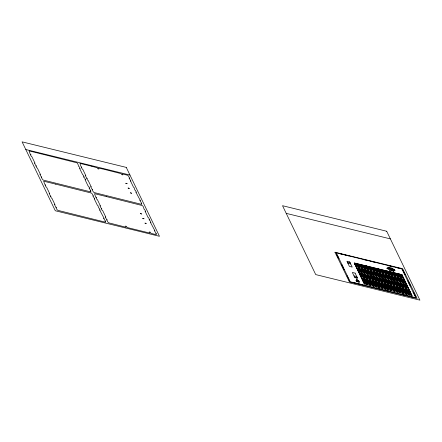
<?xml version="1.0" encoding="UTF-8"?>
<svg xmlns="http://www.w3.org/2000/svg" width="442" height="442" viewBox="0 0 442 442"><rect width="100%" height="100%" fill="white"/><g stroke="black" fill="none" stroke-linecap="round" stroke-linejoin="round"><path stroke-width="0.66" d="M386.888 268.233L388.17 267.183L392.22 268.178L394.988 270.222L393.706 271.272L389.662 270.277L386.888 268.233L394.988 270.222M389.662 270.277L392.22 268.178M25.791 149.518L129.959 175.054M286.217 213.364L390.391 238.901M336.699 253.708L336.246 253.597L337.163 255.509L337.622 255.625M402.319 269.797L402.772 269.907L403.695 271.824L403.242 271.708M338.08 256.581L337.627 256.471L338.55 258.382L339.003 258.493M403.701 272.67L404.159 272.78L405.082 274.692L404.623 274.581M384.175 270.36L386.96 271.04L387.551 272.272L384.767 271.587M396.104 273.283L398.888 273.968L399.48 275.195L396.695 274.51M363.689 266.421L360.904 265.736L360.307 264.509L363.092 265.189L373.313 286.212M375.617 269.344L372.833 268.664L372.241 267.432L375.026 268.117L385.247 289.14M354.86 264.294L402.585 275.996M364.318 267.736L361.534 267.051L360.943 265.824M376.252 270.659L373.468 269.979L372.877 268.747M385.402 272.902L388.181 273.587L387.59 272.355M397.33 275.825L400.115 276.51L399.524 275.283M355.49 265.609L403.22 277.311M356.125 266.924L403.855 278.626M356.76 268.239L404.485 279.941M365.628 270.454L362.843 269.769L363.434 270.996L366.219 271.681M377.562 273.377L374.777 272.692L375.368 273.924L378.153 274.604M386.711 275.62L389.496 276.3L390.087 277.532L387.303 276.847M398.64 278.543L401.424 279.228L402.016 280.455L399.231 279.775M342.086 264.891L341.633 264.78L342.556 266.692L343.009 266.808M407.706 280.979L408.165 281.09L409.088 283.007L408.629 282.891M357.39 269.554L405.121 281.256M366.854 272.996L364.07 272.311L363.479 271.084M378.788 275.918L376.004 275.239L375.413 274.007M387.932 278.162L390.717 278.847L390.126 277.62M399.866 281.09L402.651 281.769L402.06 280.543M358.026 270.869L405.756 282.571M343.473 267.764L343.014 267.653L343.937 269.565L344.395 269.675M409.093 283.852L409.546 283.963L410.469 285.875L410.016 285.764M358.661 272.184L406.386 283.886M359.296 273.499L407.021 285.201M368.164 275.714L365.379 275.029L365.97 276.256M380.098 278.637L377.313 277.957L377.904 279.184M389.242 280.88L392.026 281.565L392.618 282.792M401.176 283.808L403.96 284.488L404.552 285.714M359.926 274.813L407.657 286.515M368.799 277.029L366.015 276.344L366.606 277.57L369.39 278.256M380.728 279.952L377.949 279.272L378.54 280.499L381.324 281.178M389.877 282.195L392.662 282.88L393.253 284.107L390.468 283.421M401.811 285.123L404.596 285.803L405.187 287.029L402.402 286.35M360.562 276.128L408.292 287.83M361.197 277.443L408.922 289.145M361.827 278.758L409.557 290.46M370.7 280.974L367.915 280.289L368.506 281.515M382.634 283.897L379.849 283.217L380.44 284.444M391.778 286.14L394.562 286.825L395.154 288.051M403.712 289.068L406.496 289.748L407.088 290.974M347.478 276.073L347.02 275.963L347.942 277.874L348.401 277.99M413.099 292.162L413.552 292.272L414.474 294.19L414.021 294.074M362.462 280.073L410.193 291.775M371.335 282.289L368.551 281.604L369.142 282.83L371.926 283.515M383.264 285.212L380.479 284.532L381.07 285.759L383.855 286.444M392.413 287.455L395.198 288.14L395.789 289.366L393.004 288.681M404.347 290.383L407.132 291.063L407.723 292.289L404.938 291.609M363.097 281.388L410.822 293.09M348.86 278.946L348.406 278.836L349.329 280.747L349.782 280.858M372.556 284.83L369.777 284.151L369.18 282.919M384.49 287.759L381.706 287.073L381.114 285.847M393.64 289.996L396.424 290.681L395.833 289.455M405.568 292.924L408.353 293.604L407.762 292.377M414.48 295.035L414.939 295.146L415.861 297.057L415.403 296.947M363.733 282.703L411.458 294.405M388.17 267.183L393.706 271.272M399.872 268.41L395.529 267.349M413.811 297.344L409.469 296.278M402.507 276.012L403.098 277.239L400.314 276.559L399.723 275.333M403.143 277.327L403.734 278.554M403.773 278.642L404.364 279.869M405.043 281.272L405.634 282.504L402.85 281.819L402.259 280.593M405.679 282.587L406.27 283.819M406.308 283.902L406.9 285.134M407.535 286.449L406.944 285.217L404.159 284.538L404.75 285.764M408.209 287.853L408.8 289.079M408.844 289.167L409.436 290.394M410.071 291.709L409.48 290.482L406.695 289.797L407.286 291.024M410.745 293.112L411.336 294.339L408.552 293.654L407.96 292.427M411.38 294.427L411.972 295.654M400.358 276.648L400.949 277.874M400.988 277.963L401.579 279.189M402.894 281.908L403.485 283.134M403.524 283.223L404.115 284.449M405.424 287.167L406.016 288.394M406.06 288.482L406.651 289.709M408.596 293.742L409.187 294.969M398.966 273.946L409.11 294.991M400.159 276.598L400.75 277.825M400.789 277.913L401.386 279.14M402.695 281.858L403.286 283.084M403.325 283.173L403.916 284.399M405.226 287.118L405.822 288.344M405.861 288.433L406.452 289.659M408.397 293.692L408.988 294.924M393.358 266.813L389.021 265.752M407.303 295.748L402.96 294.681M395.988 273.217L406.204 294.239M396.54 274.548L397.131 275.78L394.347 275.095L393.756 273.869M397.176 275.869L397.767 277.095M397.811 277.184L398.402 278.41M399.076 279.814L399.667 281.04L396.883 280.355L396.292 279.129M399.712 281.129L400.303 282.355M400.341 282.444L400.933 283.67M401.568 284.985L400.977 283.758L398.192 283.073L398.783 284.3M402.248 286.388L402.839 287.615M402.877 287.703L403.469 288.93M404.104 290.245L403.513 289.018L400.728 288.333L401.319 289.56M404.778 291.648L405.369 292.875L402.59 292.195L401.993 290.963M405.413 292.963L406.005 294.19M394.391 275.184L394.982 276.41M395.026 276.499L395.618 277.725M396.927 280.443L397.518 281.67M397.557 281.758L398.154 282.985M399.463 285.703L400.054 286.93M400.093 287.018L400.684 288.245M402.629 292.278L403.22 293.51M393.004 272.487L403.143 293.527M393.557 273.819L394.148 275.046L391.363 274.366L390.772 273.139M394.192 275.134L394.783 276.361M394.828 276.449L395.419 277.675M396.093 279.079L396.684 280.305L393.899 279.626L393.308 278.399M396.728 280.394L397.319 281.62M397.364 281.709L397.955 282.941M398.585 284.256L397.993 283.024L395.209 282.344L395.8 283.571M399.264 285.654L399.855 286.886M399.894 286.969L400.485 288.201M401.121 289.516L400.529 288.283L397.745 287.604L398.336 288.83M401.8 290.919L402.391 292.145L399.607 291.46L399.016 290.234M402.43 292.234L403.021 293.46M391.408 274.454L391.999 275.681M392.043 275.769L392.634 276.996M393.944 279.714L394.535 280.941M394.579 281.029L395.17 282.256M396.48 284.974L397.071 286.201M397.109 286.289L397.701 287.515M399.645 291.549L400.237 292.775M390.021 271.753L400.159 292.797M390.573 273.09L391.164 274.316L388.38 273.631L387.789 272.405M391.209 274.405L391.8 275.631M391.844 275.72L392.435 276.946M393.109 278.349L393.7 279.576L390.916 278.896L390.325 277.664M393.745 279.664L394.336 280.891M394.38 280.979L394.971 282.206M395.601 283.521L395.01 282.294L392.225 281.609L392.816 282.841M396.281 284.924L396.872 286.151M396.91 286.239L397.507 287.466M398.137 288.781L397.546 287.554L394.761 286.875L395.352 288.101M398.817 290.184L399.408 291.411L396.623 290.731L396.032 289.504M399.446 291.499L400.038 292.726M388.424 273.72L389.015 274.946M389.059 275.034L389.651 276.261M390.96 278.979L391.551 280.211M391.595 280.294L392.187 281.526M393.496 284.245L394.087 285.471M394.126 285.56L394.723 286.786M396.662 290.819L397.253 292.046M387.037 271.023L397.176 292.063M388.225 273.67L388.816 274.902M388.861 274.985L389.452 276.217M390.761 278.935L391.352 280.162M391.397 280.25L391.988 281.477M393.297 284.195L393.888 285.421M393.933 285.51L394.524 286.736M396.463 290.77L397.054 291.996M384.054 270.289L394.275 291.311M384.612 271.626L385.203 272.852L382.418 272.173L381.827 270.94M385.242 272.941L385.833 274.167M385.877 274.255L386.468 275.482M387.142 276.885L387.733 278.112L384.949 277.432L384.358 276.206M387.778 278.2L388.369 279.427M388.413 279.515L389.004 280.742M389.64 282.057L389.048 280.83L386.264 280.151L386.855 281.377M390.314 283.46L390.905 284.692M390.949 284.775L391.54 286.007M392.17 287.322L391.579 286.09L388.794 285.41L389.385 286.637M392.85 288.72L393.441 289.952L390.656 289.267L390.065 288.04M393.479 290.035L394.076 291.267M382.457 272.255L383.048 273.488M383.092 273.576L383.684 274.802M384.993 277.521L385.584 278.747M385.628 278.836L386.22 280.062M387.529 282.781L388.12 284.007M388.164 284.096L388.756 285.322M390.7 289.355L391.292 290.582M381.07 269.559L391.209 290.604M381.628 270.896L382.219 272.123L379.435 271.438L378.844 270.211M382.258 272.211L382.849 273.438M382.894 273.526L383.485 274.753M384.159 276.156L384.755 277.383L381.971 276.698L381.374 275.471M384.794 277.471L385.385 278.698M385.43 278.786L386.021 280.013M386.656 281.327L386.065 280.101L383.28 279.416L383.871 280.648M387.33 282.731L387.921 283.957M387.966 284.046L388.557 285.272M389.192 286.587L388.595 285.361L385.811 284.676L386.407 285.908M389.866 287.991L390.457 289.217L387.673 288.538L387.082 287.311M390.501 289.306L391.093 290.532M379.474 271.526L380.065 272.753M380.109 272.841L380.7 274.068M382.01 276.786L382.601 278.012M382.645 278.101L383.236 279.327M384.546 282.046L385.137 283.278M385.181 283.361L385.772 284.593M387.717 288.626L388.308 289.853M378.087 268.83L388.231 289.869M378.645 270.161L379.236 271.388L376.451 270.708L375.86 269.482M379.275 271.476L379.866 272.708M379.91 272.791L380.501 274.023M381.181 275.421L381.772 276.653L378.987 275.968L378.396 274.742M381.811 276.736L382.402 277.968M382.446 278.051L383.037 279.283M383.673 280.598L383.081 279.372L380.297 278.687L380.888 279.913M384.347 282.002L384.938 283.228M384.982 283.316L385.573 284.543M386.209 285.858L385.617 284.631L382.833 283.946L383.424 285.173M386.883 287.261L387.474 288.488L384.689 287.803L384.098 286.576M387.518 288.576L388.109 289.803M374.507 262.194L370.164 261.128M388.446 291.123L384.109 290.057M376.49 270.797L377.087 272.023M377.125 272.112L377.717 273.338M379.026 276.057L379.617 277.283M379.661 277.372L380.253 278.598M381.562 281.316L382.153 282.543M382.197 282.631L382.789 283.858M384.733 287.891L385.325 289.118M373.512 270.062L374.103 271.294M374.142 271.377L374.733 272.609M376.043 275.327L376.634 276.554M376.678 276.642L377.269 277.869M378.579 280.587L379.17 281.814M379.214 281.902L379.805 283.129M381.75 287.162L382.341 288.388M372.12 267.366L382.264 288.411M372.678 268.703L373.269 269.929L370.484 269.244L369.893 268.018M373.313 270.018L373.904 271.244M373.943 271.333L374.534 272.559M375.214 273.963L375.805 275.189L373.02 274.504L372.429 273.278M375.844 275.278L376.44 276.504M376.479 276.593L377.07 277.819M377.706 279.134L377.114 277.907L374.33 277.222L374.921 278.449M378.38 280.537L378.971 281.764M379.015 281.852L379.606 283.079M380.242 284.394L379.65 283.167L376.866 282.482L377.457 283.714M380.916 285.797L381.507 287.024L378.722 286.344L378.131 285.112M381.551 287.112L382.142 288.339M367.993 260.598L363.656 259.531M381.938 289.527L377.595 288.466M370.529 269.333L371.12 270.559M371.158 270.648L371.75 271.874M373.059 274.592L373.656 275.819M373.694 275.907L374.286 277.134M375.595 279.852L376.186 281.079M376.23 281.167L376.822 282.399M378.766 286.427L379.358 287.659M369.136 266.637L379.28 287.676M369.694 267.968L370.286 269.195L367.501 268.515L366.91 267.288M370.33 269.283L370.921 270.51M370.96 270.598L371.551 271.824M372.23 273.228L372.821 274.46L370.037 273.775L369.446 272.548M372.866 274.543L373.457 275.775M373.496 275.858L374.087 277.09M374.722 278.405L374.131 277.173L371.346 276.493L371.937 277.72M375.396 279.803L375.987 281.035M376.031 281.123L376.623 282.35M377.258 283.665L376.667 282.438L373.882 281.753L374.473 282.979M377.932 285.068L378.523 286.294L375.739 285.609L375.147 284.383M378.567 286.383L379.159 287.609M367.545 268.603L368.136 269.83M368.175 269.918L368.772 271.145M370.081 273.863L370.672 275.09M370.711 275.178L371.302 276.405M372.612 279.123L373.203 280.35M373.247 280.438L373.838 281.664M375.783 285.698L376.374 286.924M366.153 265.902L376.297 286.946M366.711 267.239L367.302 268.465L364.517 267.78L363.926 266.554M367.346 268.554L367.937 269.78M367.976 269.869L368.573 271.095M369.247 272.499L369.838 273.725L367.053 273.046L366.462 271.813M369.882 273.813L370.473 275.04M370.512 275.128L371.103 276.355M371.739 277.67L371.147 276.443L368.363 275.758L368.954 276.99M372.413 279.073L373.009 280.3M373.048 280.388L373.639 281.615M374.275 282.93L373.683 281.703L370.899 281.024L371.49 282.25M374.949 284.333L375.54 285.56L372.755 284.88L372.164 283.654M375.584 285.648L376.175 286.875M364.562 267.869L365.153 269.095M365.197 269.184L365.788 270.416M367.098 273.128L367.689 274.36M367.727 274.443L368.319 275.675M369.634 278.394L370.225 279.62M370.263 279.709L370.855 280.935M372.799 284.968L373.391 286.195M361.578 267.139L362.169 268.366M362.213 268.454L362.805 269.681M364.114 272.399L364.705 273.626M364.744 273.714L365.341 274.941M366.65 277.659L367.241 278.885M367.28 278.974L367.871 280.2M369.816 284.234L370.407 285.466M360.191 264.443L370.33 285.482M360.744 265.775L361.335 267.001L358.55 266.322L357.959 265.095M361.379 267.09L361.97 268.316M362.015 268.404L362.606 269.631M363.28 271.034L363.871 272.261L361.086 271.581L360.495 270.355M363.915 272.349L364.506 273.576M364.551 273.664L365.142 274.891M365.772 276.211L365.18 274.979L362.396 274.3L362.987 275.526M366.451 277.609L367.042 278.841M367.081 278.924L367.672 280.156M368.308 281.471L367.716 280.239L364.932 279.559L365.523 280.786M368.987 282.874L369.578 284.101L366.794 283.416L366.203 282.189M369.617 284.189L370.208 285.416M358.595 266.41L359.186 267.637M359.23 267.725L359.821 268.951M361.131 271.67L361.722 272.896M361.766 272.985L362.357 274.211M363.667 276.93L364.258 278.156M364.296 278.245L364.888 279.471M366.832 283.504L367.424 284.731M357.208 263.708L367.346 284.753M357.76 265.045L358.351 266.272L355.567 265.587L354.976 264.36M358.396 266.36L358.987 267.587M359.031 267.675L359.622 268.902M360.296 270.305L360.887 271.532L358.103 270.847L357.512 269.62M360.932 271.62L361.523 272.847M361.567 272.935L362.158 274.162M362.788 275.476L362.197 274.25L359.412 273.565L360.003 274.797M363.468 276.88L364.059 278.106M364.097 278.195L364.694 279.421M365.324 280.736L364.733 279.51L361.948 278.83L362.539 280.057M366.004 282.14L366.595 283.366L363.81 282.687L363.219 281.46M366.633 283.455L367.225 284.681M355.611 265.675L356.202 266.902M356.246 266.99L356.838 268.217M358.147 270.935L358.738 272.167M358.782 272.25L359.374 273.482M360.683 276.195L361.274 277.427M361.313 277.51L361.91 278.742M363.849 282.775L364.44 284.002M349.141 255.973L344.799 254.912M363.081 284.908L358.744 283.841M342.633 254.377L338.29 253.316M356.572 283.311L352.23 282.245M125.821 183.27L127.064 183.723L125.821 183.27M128.13 188.054L129.368 188.507L128.141 188.021M130.434 192.839L131.672 193.292L130.44 192.822M140.418 213.558L141.661 214.011L140.434 213.53M142.727 218.342L143.965 218.796L142.727 218.342M145.031 223.127L146.269 223.58L145.037 223.111M334.975 252.238L349.473 281.952L417.121 298.433L402.629 268.703L334.981 252.222M394.148 270.012L392.706 270.532L389.209 268.802L388.573 267.482L394.148 270.012M357.335 279.361L356.318 279.112L357.335 279.361M126.274 167.402L22.1 141.86L55.3 210.751L159.474 236.293L126.274 167.402M386.7 231.249L282.526 205.707L315.726 274.598L419.9 300.14L386.7 231.249M41.018 153.827L29.078 150.904L30.073 153.794L30.99 154.866L30.531 154.75L31.454 156.667L31.912 156.777L34.995 163.175L34.537 163.065L35.459 164.977L36.377 166.048L35.924 165.932L36.846 167.85L37.299 167.96L40.382 174.358L39.929 174.247L40.852 176.159L41.769 177.231L41.31 177.115L42.233 179.032L43.117 180.032L90.958 191.938L90.433 190.85L90.892 190.961L89.052 187.977L89.505 188.088L88.582 186.176L88.129 186.065L85.046 179.667L85.499 179.778L84.577 177.866L84.124 177.75L83.66 176.794L84.118 176.905L83.195 174.993L82.737 174.883L79.654 168.485L80.112 168.595L79.19 166.684L78.731 166.568L77.809 163.811L76.919 162.811L41.018 153.827M91.842 166.291L79.908 163.363L80.897 166.258L81.814 167.325L81.361 167.214L82.284 169.126L82.737 169.236L85.82 175.64L85.367 175.524L86.289 177.441L87.207 178.507L86.748 178.397L87.671 180.308L88.129 180.419L91.212 186.822L90.754 186.706L91.676 188.623L92.593 189.69L92.14 189.579L93.058 191.491L93.947 192.497L141.788 204.403L141.263 203.309L141.716 203.419L139.876 200.441L140.335 200.552L135.871 192.126L136.329 192.237L135.407 190.325L134.948 190.215L134.02 187.452L133.567 187.342L130.484 180.944L130.937 181.054L129.097 178.076L129.556 178.187L128.633 176.27L127.749 175.27L122.323 173.938L122.782 174.894L121.699 174.629L121.235 173.673L103.776 169.214L98.45 168.087L98.909 169.043L97.826 168.778L97.367 167.822L91.842 166.291M401.888 268.907L336.268 252.818L350.213 281.747L415.834 297.836L401.888 268.907M55.615 184.115L43.675 181.192L44.67 184.082L45.587 185.154L45.128 185.043L46.051 186.955L46.509 187.065L49.592 193.463L49.134 193.353L50.056 195.265L50.974 196.336L50.521 196.226L51.443 198.138L51.896 198.248L54.979 204.646L54.526 204.535L55.449 206.447L56.366 207.519L55.907 207.408L56.83 209.32L57.714 210.32L105.555 222.227L105.03 221.138L105.489 221.249L103.649 218.265L104.102 218.381L99.643 209.956L100.096 210.066L99.174 208.154L98.721 208.044L97.793 205.281L97.334 205.171L94.251 198.773L94.71 198.883L92.87 195.9L93.323 196.016L92.406 194.099L91.516 193.099L55.615 184.115M106.439 196.579L94.505 193.651L95.494 196.546L96.411 197.613L95.958 197.502L96.881 199.414L97.334 199.53L100.417 205.928L99.964 205.817L100.886 207.729L101.804 208.795L101.345 208.685L102.268 210.596L102.726 210.712L105.809 217.11L105.351 217L106.273 218.912L107.191 219.978L106.737 219.867L107.655 221.779L108.544 222.785L126.003 227.243L125.445 226.083L126.528 226.348L127.086 227.508L149.871 233.094L149.313 231.934L150.402 232.205L150.96 233.359L156.385 234.691L155.86 233.597L156.313 233.713L154.473 230.73L154.932 230.84L150.468 222.414L150.926 222.53L150.004 220.613L149.545 220.503L149.087 219.547L149.54 219.657L148.617 217.746L148.164 217.63L145.081 211.232L145.534 211.348L144.611 209.431L144.158 209.32L143.23 206.563L142.346 205.558L106.439 196.579M401.949 274.681L354.224 262.979L364.363 284.018L412.093 295.72L401.949 274.681M349.705 261.907L346.92 261.228L349.412 266.399L352.197 267.078L349.705 261.907M357.13 263.73L354.346 263.045L354.937 264.272L357.722 264.957L357.13 263.73M360.114 264.46L357.329 263.775L357.921 265.007L360.705 265.686L360.114 264.46M366.075 265.924L363.291 265.239L363.882 266.465L366.667 267.15L366.075 265.924M369.059 266.653L366.274 265.974L366.866 267.2L369.65 267.88L369.059 266.653M372.042 267.388L369.258 266.703L369.849 267.929L372.634 268.614L372.042 267.388M378.009 268.846L375.225 268.167L375.816 269.393L378.601 270.073L378.009 268.846M380.993 269.581L378.208 268.896L378.8 270.123L381.584 270.808L380.993 269.581M383.976 270.311L381.192 269.626L381.783 270.858L384.568 271.537L383.976 270.311M389.943 271.775L387.159 271.09L387.75 272.316L390.535 273.001L389.943 271.775M392.927 272.504L390.142 271.824L390.734 273.051L393.518 273.731L392.927 272.504M395.905 273.233L393.12 272.554L393.717 273.78L396.502 274.465L395.905 273.233M401.872 274.697L399.087 274.018L399.678 275.244L402.463 275.924L401.872 274.697M350.064 262.841L347.478 262.205L348.025 263.344L350.611 263.979L350.064 262.841M359.661 268.99L356.882 268.305L357.473 269.532L360.258 270.217L359.661 268.99M362.644 269.719L359.86 269.04L360.451 270.266L363.236 270.946L362.644 269.719M368.611 271.184L365.827 270.498L366.418 271.731L369.203 272.41L368.611 271.184M371.595 271.913L368.81 271.233L369.401 272.46L372.186 273.139L371.595 271.913M374.578 272.648L371.794 271.963L372.385 273.189L375.17 273.874L374.578 272.648M380.545 274.106L377.761 273.427L378.352 274.653L381.137 275.338L380.545 274.106M383.529 274.841L380.744 274.156L381.336 275.383L384.12 276.068L383.529 274.841M386.512 275.57L383.728 274.891L384.319 276.117L387.104 276.797L386.512 275.57M392.474 277.035L389.689 276.349L390.286 277.576L393.071 278.261L392.474 277.035M395.457 277.764L392.673 277.084L393.264 278.311L396.049 278.99L395.457 277.764M398.441 278.499L395.656 277.814L396.247 279.04L399.032 279.725L398.441 278.499M404.408 279.957L401.623 279.278L402.214 280.504L404.999 281.189L404.408 279.957M355.114 273.128L352.329 272.449L354.821 277.62L357.606 278.305L355.114 273.128M362.832 275.565L360.048 274.88L360.639 276.112L363.423 276.791L362.832 275.565M365.816 276.294L363.031 275.615L363.622 276.841L366.407 277.526L365.816 276.294M371.783 277.758L368.998 277.079L369.589 278.305L372.374 278.985L371.783 277.758M374.766 278.488L371.982 277.808L372.573 279.035L375.357 279.72L374.766 278.488M377.75 279.222L374.965 278.537L375.556 279.764L378.341 280.449L377.75 279.222M383.711 280.687L380.927 280.001L381.523 281.228L384.302 281.913L383.711 280.687M386.695 281.416L383.91 280.731L384.501 281.963L387.286 282.642L386.695 281.416M389.678 282.145L386.894 281.466L387.485 282.692L390.269 283.372L389.678 282.145M395.645 283.609L392.861 282.924L393.452 284.156L396.236 284.836L395.645 283.609M398.629 284.339L395.844 283.659L396.435 284.886L399.22 285.571L398.629 284.339M401.612 285.073L398.828 284.388L399.419 285.615L402.203 286.3L401.612 285.073M407.579 286.532L404.795 285.852L405.386 287.079L408.17 287.764L407.579 286.532M356.644 276.493L354.059 275.858L354.606 277.001L357.197 277.631L356.644 276.493M365.368 280.825L362.584 280.145L363.175 281.372L365.959 282.051L365.368 280.825M368.352 281.554L365.567 280.874L366.158 282.101L368.943 282.786L368.352 281.554M374.319 283.018L371.534 282.339L372.125 283.565L374.91 284.245L374.319 283.018M377.302 283.753L374.518 283.068L375.109 284.294L377.893 284.979L377.302 283.753M380.28 284.482L377.496 283.797L378.092 285.029L380.877 285.709L380.28 284.482M386.247 285.946L383.463 285.261L384.054 286.488L386.838 287.173L386.247 285.946M389.231 286.676L386.446 285.996L387.037 287.223L389.822 287.902L389.231 286.676M392.214 287.405L389.43 286.725L390.021 287.952L392.805 288.637L392.214 287.405M398.181 288.869L395.397 288.19L395.988 289.416L398.772 290.096L398.181 288.869M401.165 289.604L398.38 288.919L398.971 290.145L401.756 290.83L401.165 289.604M404.148 290.333L401.364 289.648L401.955 290.88L404.739 291.56L404.148 290.333M410.115 291.797L407.331 291.112L407.922 292.339L410.706 293.024L410.115 291.797M358.805 280.957L356.02 280.272L356.611 281.499L359.396 282.184L358.805 280.957M358.727 280.974L356.142 280.344L356.688 281.482L359.274 282.118L358.727 280.974"/></g></svg>
